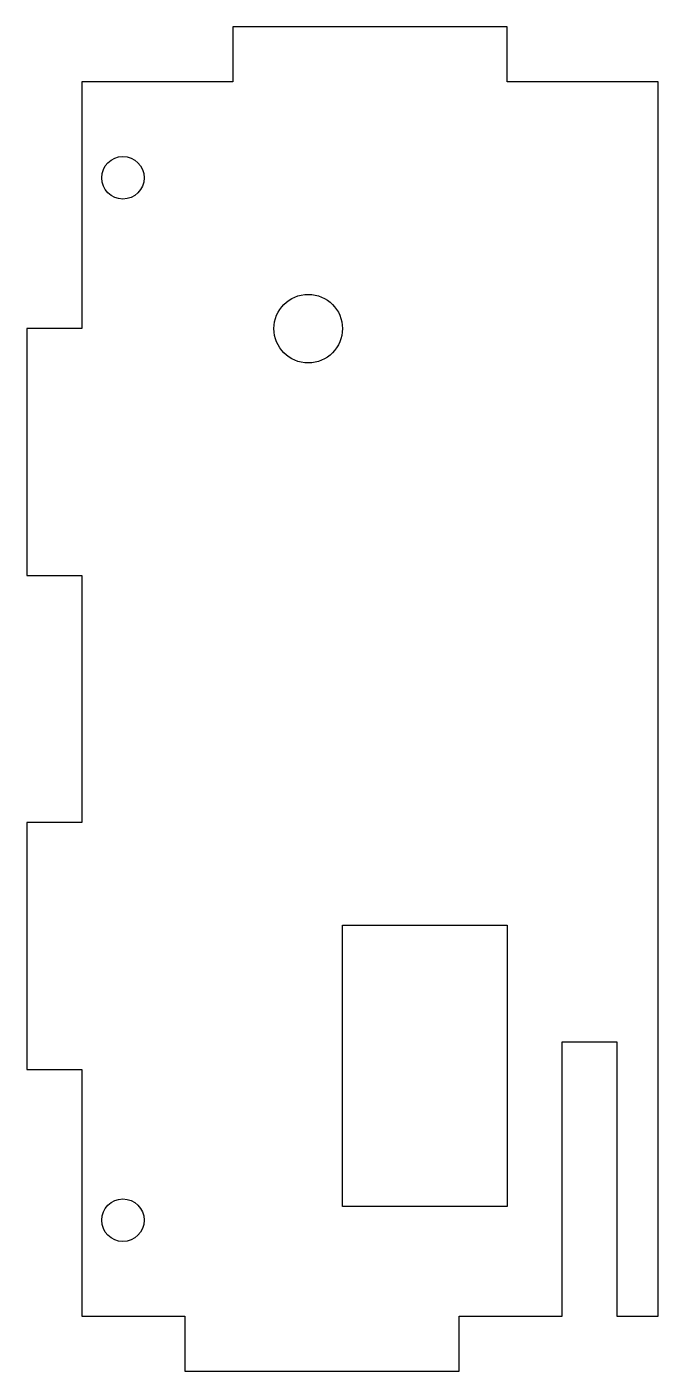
# Model space of a CAD drawing. Header units: millimetres. Extents: x -25 to 21, y -49 to 49.
import ezdxf

# ---------------------------------------------------------------- set-up
doc = ezdxf.new("R2010")
doc.units = ezdxf.units.MM

msp = doc.modelspace()

# ---------------------------------------------------------------- linework, layer by layer
for points in [[(18, -25), (18, -45), (21, -45), (21, 45), (10, 45), (10, 49), (-10, 49), (-10, 45), (-21, 45), (-21, 27), (-25, 27), (-25, 9), (-21, 9), (-21, -9), (-25, -9), (-25, -27), (-21, -27), (-21, -45), (-13.5, -45), (-13.5, -49), (6.5, -49), (6.5, -45), (14, -45), (14, -25)], [(10, -37), (-2, -37), (-2, -16.5), (10, -16.5)]]:
    msp.add_lwpolyline(points, close=True)
for centre, radius in [((-18, 38), 1.55), ((-4.5, 27), 2.5), ((-18, -38), 1.55)]:
    msp.add_circle(centre, radius)

doc.saveas('drawing.dxf')
